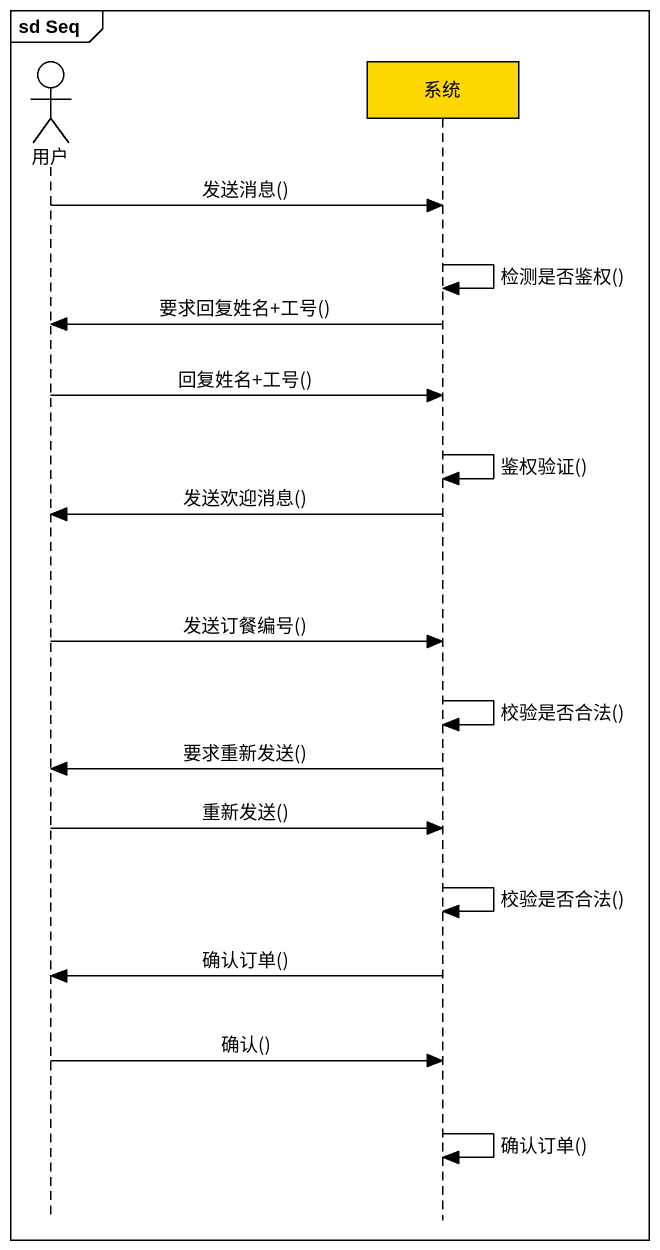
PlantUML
@startuml
mainframe sd Seq
hide footbox
actor 用户
participant 系统 #FFD700

用户 -> 系统 : 发送消息()
系统 -> 系统 : 检测是否鉴权()
系统 -> 用户 : 要求回复姓名+工号()
用户 -> 系统 : 回复姓名+工号()
系统 -> 系统 : 鉴权验证()
系统 -> 用户 : 发送欢迎消息()
用户 -> 系统 : 发送订餐编号()
系统 -> 系统 : 校验是否合法()
系统 -> 用户 : 要求重新发送()
用户 -> 系统 : 重新发送()
系统 -> 系统 : 校验是否合法()
系统 -> 用户 : 确认订单()
用户 -> 系统 : 确认()
系统 -> 系统 : 确认订单()
@enduml
